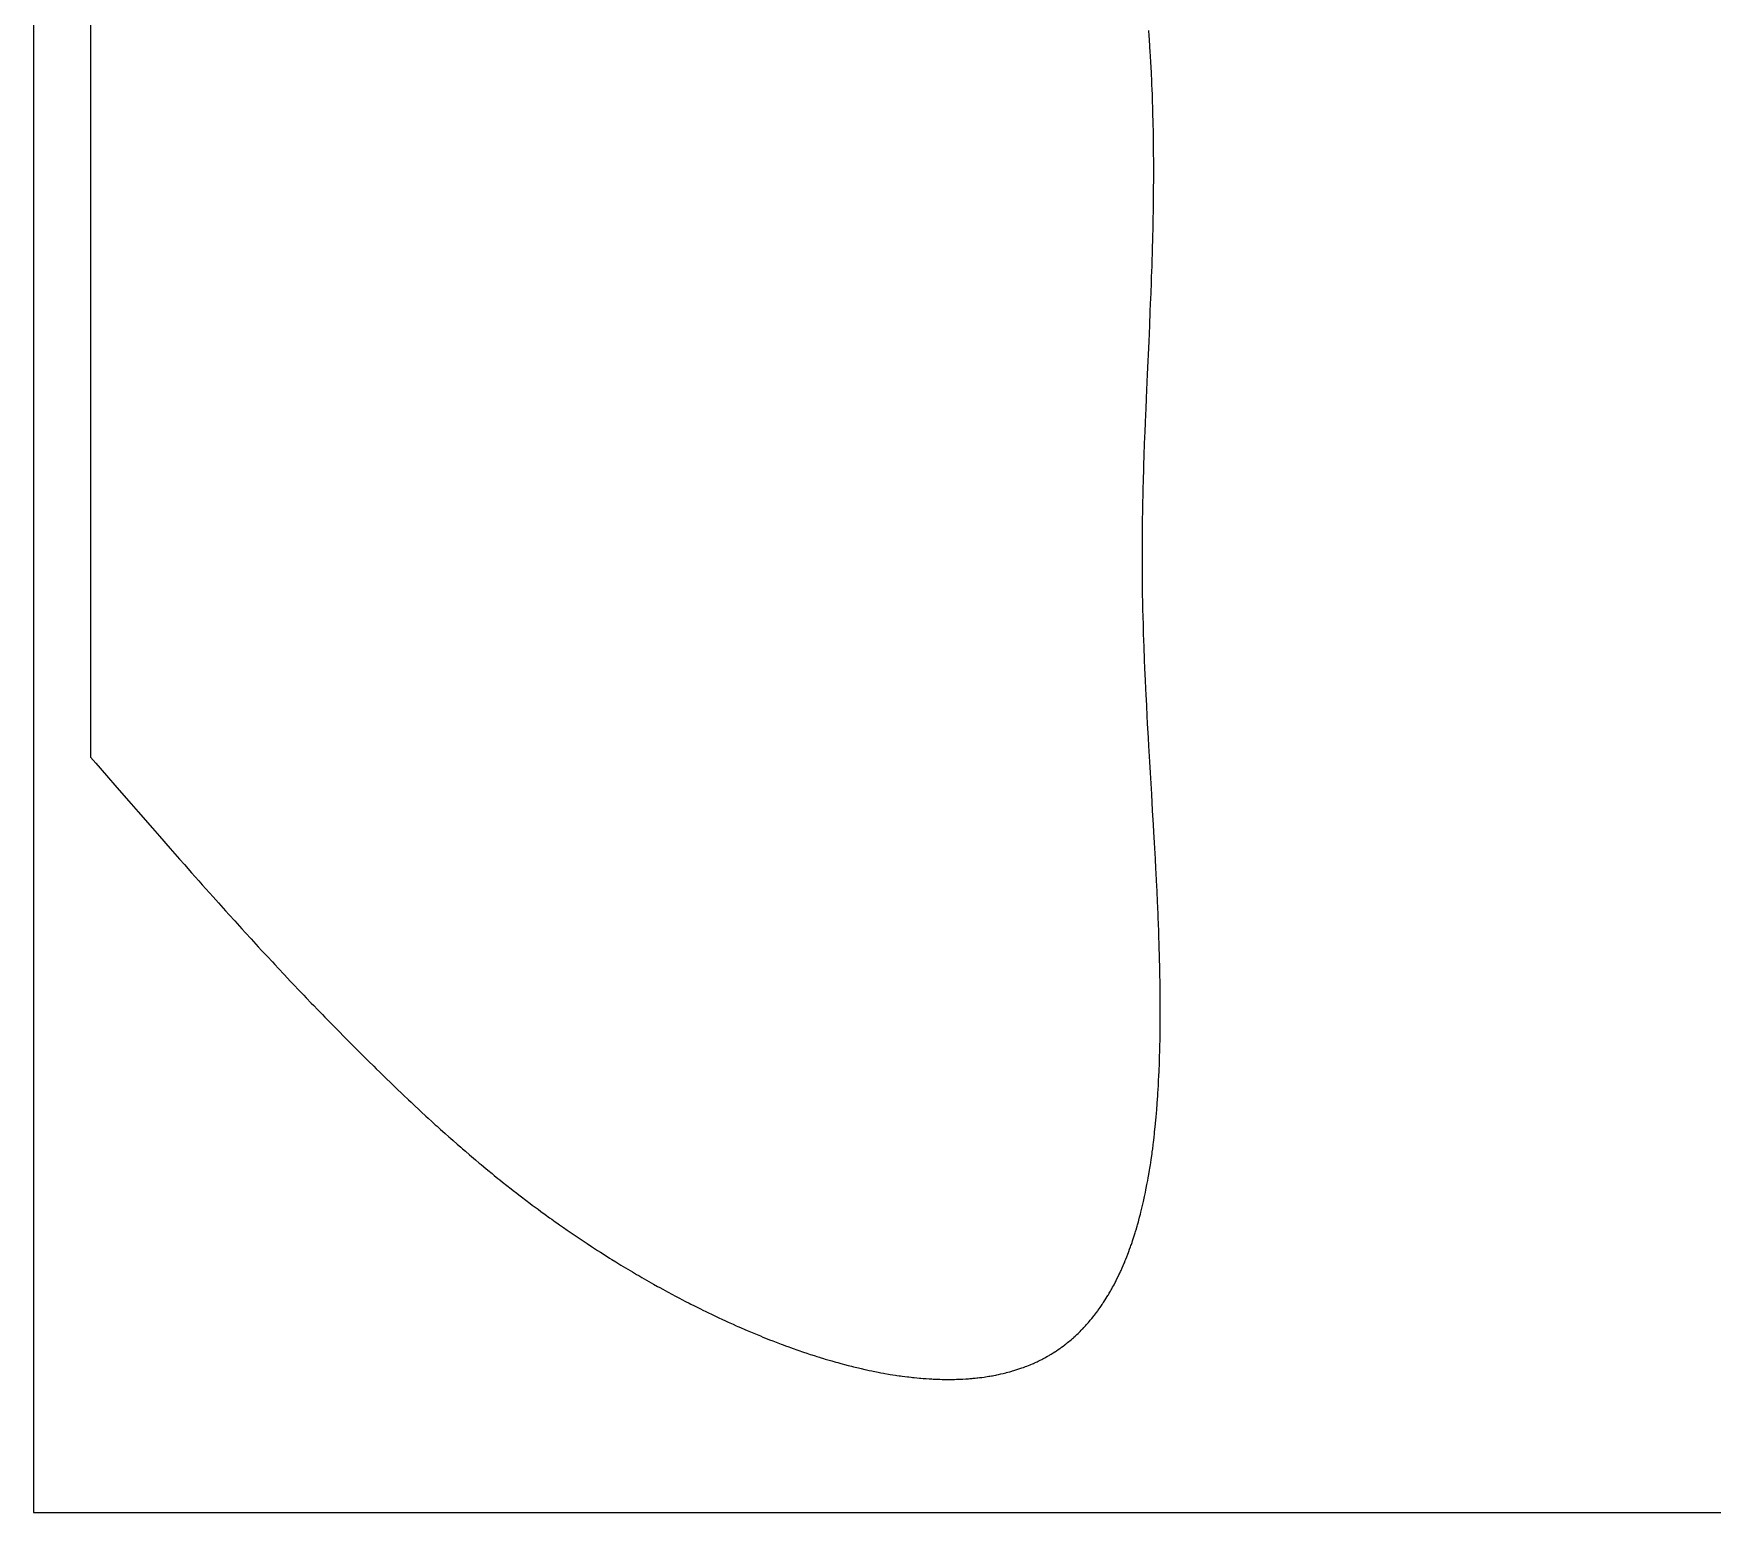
# Model space of a CAD drawing. Header units: metres. Extents: x 392 to 517, y -2 to 248.
# Drawn here: x 392.3 to 444.3, y -2.4 to 43.3 of the extents above; entities that cross this region are included whole.
import ezdxf

# ---------------------------------------------------------------- set-up
doc = ezdxf.new("R2010")
doc.units = ezdxf.units.M
doc.header["$MEASUREMENT"] = 0

msp = doc.modelspace()

# ---------------------------------------------------------------- linework, layer by layer
at = {"flags": 128}
for points in [[(517.347254, -2.443354), (517.347254, 247.556646), (392.347254, 247.556646), (392.347254, -2.443354), (517.347254, -2.443354)], [(394.093685, 90.656443), (394.104619, 20.915486)], [(394.104619, 20.915486), (394.269361, 20.727286), (394.598504, 20.350566), (394.92733, 19.973552), (395.365556, 19.47067), (395.584689, 19.219248), (396.023235, 18.716665), (396.242739, 18.465589), (396.572412, 18.089365), (396.865982, 17.755435), (397.012985, 17.588673), (397.233794, 17.338815), (397.455003, 17.08933), (397.56577, 16.964739), (397.787652, 16.715882), (397.898775, 16.591623), (398.065698, 16.405458), (398.288728, 16.157671), (398.40045, 16.033972), (398.568303, 15.848673), (398.792624, 15.602092), (398.905014, 15.479015), (399.073892, 15.294673), (399.299623, 15.049407), (399.412733, 14.927003), (399.582712, 14.743688), (399.734123, 14.581039), (399.809942, 14.499821), (399.923814, 14.378127), (400.094948, 14.19589), (400.298285, 13.980383), (400.400164, 13.872826), (400.553246, 13.711737), (400.706649, 13.550946), (400.783471, 13.470663), (400.937359, 13.310326), (401.014426, 13.230271), (401.130179, 13.110332), (401.284807, 12.950684), (401.362246, 12.870977), (401.478563, 12.751564), (401.653397, 12.572781), (401.82867, 12.394405), (401.916473, 12.305373), (402.072844, 12.147351), (402.151165, 12.068468), (402.268821, 11.950304), (402.445705, 11.773432), (402.623084, 11.597022), (402.711965, 11.508996), (402.870302, 11.352809), (402.949631, 11.274865), (403.068834, 11.158145), (403.248121, 10.983515), (403.407994, 10.828761), (403.488116, 10.751557), (403.60854, 10.635976), (403.729261, 10.520673), (403.789736, 10.463128), (403.946327, 10.31481), (404.024825, 10.24084), (404.142833, 10.130128), (404.261164, 10.019716), (404.320453, 9.964626), (404.337682, 9.948647), (404.483114, 9.814296), (404.555986, 9.747341), (404.665493, 9.64719), (404.775244, 9.547384), (404.830213, 9.497613), (404.94034, 9.398339), (404.9955, 9.348839), (405.078362, 9.274761), (405.189077, 9.17632), (405.244536, 9.127242), (405.327852, 9.053806), (405.453119, 8.944068), (405.564768, 8.846948), (405.6207, 8.79854), (405.704735, 8.726122), (405.831097, 8.617932), (405.957837, 8.510278), (406.021351, 8.456654), (406.134503, 8.361661), (406.191196, 8.314328), (406.27638, 8.243536), (406.404488, 8.137817), (406.532998, 8.032666), (406.597405, 7.980307), (406.712161, 7.887582), (406.769661, 7.841392), (406.856064, 7.772324), (406.986017, 7.669215), (407.11639, 7.566701), (407.181735, 7.515669), (407.298168, 7.425316), (407.356511, 7.380319), (407.444184, 7.313049), (407.576053, 7.212651), (407.708356, 7.112867), (407.77467, 7.063205), (407.892832, 6.9753), (407.952043, 6.931531), (408.041022, 6.866108), (408.174858, 6.768493), (408.309135, 6.671502), (408.37644, 6.623242), (408.483025, 6.547301), (408.536422, 6.509477), (408.616648, 6.452927), (408.737281, 6.368518), (408.858269, 6.28461), (408.918895, 6.242845), (409.040416, 6.159691), (409.10131, 6.118304), (409.192818, 6.056459), (409.315143, 5.974443), (409.376439, 5.933625), (409.468553, 5.872637), (409.607103, 5.781693), (409.730643, 5.701396), (409.792549, 5.66144), (409.885578, 5.601747), (410.025505, 5.51275), (410.165895, 5.424408), (410.236264, 5.380484), (410.361652, 5.302802), (410.424484, 5.264157), (410.518906, 5.206435), (410.660931, 5.120406), (410.803429, 5.035046), (410.874855, 4.992618), (411.002131, 4.917607), (411.06591, 4.880302), (411.161757, 4.824596), (411.305931, 4.741608), (411.450591, 4.659307), (411.523104, 4.618417), (411.652321, 4.546152), (411.717075, 4.510227), (411.814392, 4.4566), (411.960784, 4.376751), (412.10768, 4.297616), (412.181319, 4.258319), (412.328982, 4.180269), (412.403007, 4.141518), (412.514289, 4.083737), (412.625868, 4.026375), (412.681769, 3.997851), (412.793797, 3.941123), (412.849925, 3.912918), (412.934259, 3.870812), (412.955369, 3.860324), (413.068077, 3.804674), (413.124506, 3.777033), (413.209243, 3.735802), (413.336563, 3.67448), (413.46414, 3.61379), (413.528026, 3.583684), (413.662847, 3.520777), (413.730367, 3.489594), (413.831785, 3.443158), (413.933371, 3.397135), (413.984227, 3.374278), (414.086066, 3.328878), (414.137049, 3.306335), (414.213605, 3.272719), (414.349944, 3.213548), (414.41823, 3.184249), (414.520806, 3.140664), (414.623561, 3.097517), (414.675006, 3.076109), (414.778032, 3.033629), (414.829614, 3.012558), (414.907073, 2.981164), (415.045036, 2.925988), (415.114143, 2.898709), (415.217962, 2.858182), (415.321975, 2.81813), (415.374055, 2.798283), (415.478362, 2.758955), (415.53059, 2.739475), (415.609026, 2.710486), (415.713785, 2.67227), (415.766242, 2.653351), (415.845024, 2.625212), (415.963417, 2.583548), (416.054221, 2.552104), (416.099683, 2.53653), (416.167951, 2.513354), (416.270526, 2.479014), (416.373311, 2.445189), (416.424783, 2.428473), (416.527889, 2.395437), (416.579524, 2.379119), (416.65708, 2.354896), (416.679619, 2.347922), (416.786538, 2.315235), (416.840039, 2.299129), (416.840039, 2.299129), (416.92034, 2.27527), (417.04091, 2.240166), (417.161622, 2.205895), (417.222033, 2.189076), (417.317571, 2.162934), (417.365375, 2.150065), (417.437124, 2.131018), (417.544849, 2.103032), (417.652695, 2.075758), (417.706665, 2.062391), (417.814698, 2.036207), (417.868762, 2.023392), (417.949919, 2.004521), (418.058242, 1.980025), (418.112452, 1.968065), (418.193831, 1.950493), (418.275287, 1.933366), (418.316043, 1.924971), (418.424823, 1.903146), (418.479267, 1.892542), (418.560998, 1.877029), (418.642812, 1.861993), (418.68375, 1.854657), (418.793021, 1.835693), (418.847713, 1.826543), (418.929823, 1.81324), (419.012022, 1.800451), (419.053155, 1.794252), (419.126336, 1.783558), (419.162953, 1.778369), (419.217914, 1.770786), (419.300433, 1.759869), (419.383048, 1.749508), (419.424392, 1.744539), (419.497952, 1.736061), (419.534762, 1.731993), (419.590014, 1.72611), (419.672977, 1.717782), (419.756044, 1.710061), (419.797617, 1.706432), (419.871592, 1.700368), (419.908611, 1.697523), (419.964181, 1.693496), (420.047629, 1.687999), (420.131192, 1.683169), (420.173016, 1.681008), (420.266067, 1.676825), (420.312647, 1.675059), (420.382589, 1.672825), (420.452618, 1.671099), (420.487666, 1.670428), (420.557827, 1.669481), (420.592942, 1.669206), (420.645657, 1.669045), (420.657524, 1.669051), (420.738349, 1.669508), (420.778727, 1.670012), (420.839249, 1.671115), (420.899719, 1.672641), (420.929933, 1.673563), (421.004609, 1.676309), (421.041915, 1.677932), (421.097836, 1.680682), (421.181626, 1.685529), (421.265306, 1.691255), (421.307104, 1.694452), (421.381342, 1.700696), (421.418427, 1.704089), (421.474012, 1.709523), (421.529544, 1.715374), (421.557291, 1.718458), (421.612744, 1.724946), (421.64045, 1.728352), (421.681984, 1.733663), (421.755745, 1.743717), (421.792589, 1.749041), (421.847807, 1.757403), (421.902968, 1.766223), (421.930527, 1.770807), (421.985601, 1.780325), (422.013115, 1.785262), (422.05436, 1.79289), (422.118449, 1.805297), (422.150463, 1.81175), (422.198444, 1.821747), (422.270325, 1.837465), (422.342095, 1.854068), (422.377938, 1.862706), (422.425684, 1.874579), (422.449538, 1.880669), (422.485295, 1.889997), (422.538875, 1.90443), (422.550347, 1.907592), (422.60609, 1.923323), (422.633863, 1.93139), (422.675395, 1.943743), (422.737411, 1.962846), (422.799085, 1.982641), (422.829792, 1.9928), (422.890947, 2.013645), (422.921394, 2.024331), (422.9669, 2.040694), (423.013339, 2.057882), (423.03648, 2.066635), (423.071093, 2.079964), (423.122789, 2.100409), (423.174216, 2.1214), (423.199828, 2.132101), (423.250847, 2.153917), (423.276253, 2.165033), (423.314234, 2.181969), (423.364633, 2.20504), (423.389728, 2.216787), (423.427239, 2.234674), (423.483207, 2.262107), (423.538816, 2.290269), (423.566484, 2.304625), (423.609719, 2.327526), (423.631252, 2.339147), (423.663446, 2.356793), (423.711498, 2.383745), (423.759262, 2.411279), (423.783036, 2.425265), (423.830368, 2.453676), (423.853925, 2.468101), (423.889124, 2.490015), (423.935801, 2.519749), (423.959031, 2.534838), (423.993737, 2.55775), (424.045486, 2.592744), (424.091173, 2.624485), (424.113905, 2.640579), (424.147864, 2.665003), (424.19849, 2.702273), (424.248738, 2.740307), (424.27372, 2.759612), (424.278425, 2.763279), (424.311731, 2.7895), (424.333779, 2.807124), (424.377504, 2.842713), (424.399182, 2.860678), (424.442173, 2.896944), (424.48468, 2.933655), (424.512751, 2.958374), (424.531348, 2.974962), (424.568261, 3.008397), (424.599118, 3.036873), (424.619543, 3.055991), (424.660047, 3.094549), (424.680126, 3.113986), (424.719941, 3.153178), (424.759302, 3.192787), (424.785293, 3.219423), (424.802511, 3.237283), (424.836682, 3.273243), (424.865243, 3.303835), (424.884147, 3.324355), (424.921629, 3.365697), (424.940208, 3.386517), (424.977043, 3.428454), (425.013453, 3.470783), (425.037491, 3.499219), (425.053413, 3.518271), (425.08501, 3.556605), (425.122076, 3.602479), (425.146534, 3.633296), (425.162726, 3.653943), (425.194844, 3.695485), (425.2187, 3.726856), (425.234494, 3.747871), (425.265819, 3.790143), (425.281351, 3.811399), (425.312155, 3.854149), (425.342617, 3.897216), (425.362735, 3.9261), (425.402521, 3.984284), (425.428276, 4.022719), (425.445272, 4.048421), (425.478851, 4.100011), (425.495436, 4.125898), (425.528204, 4.177855), (425.560443, 4.23005), (425.581648, 4.264977), (425.595658, 4.288319), (425.623378, 4.335138), (425.644492, 4.371378), (425.658439, 4.395596), (425.686027, 4.444171), (425.699669, 4.468526), (425.726655, 4.517373), (425.753247, 4.566397), (425.770759, 4.599177), (425.805275, 4.664967), (425.824397, 4.702107), (425.837028, 4.726919), (425.862016, 4.776668), (425.898819, 4.851598), (425.922909, 4.901753), (425.922909, 4.901753), (425.938775, 4.935277), (425.970046, 5.002533), (425.987371, 5.040484), (426.021456, 5.116642), (426.054801, 5.193134), (426.076627, 5.244311), (426.091002, 5.278509), (426.119334, 5.347093), (426.135029, 5.38578), (426.165905, 5.463388), (426.196109, 5.541299), (426.215877, 5.593406), (426.228895, 5.628216), (426.25455, 5.698009), (426.279315, 5.766933), (426.29556, 5.813001), (426.306273, 5.843766), (426.327423, 5.905422), (426.343045, 5.951772), (426.373683, 6.044746), (426.403527, 6.138079), (426.422991, 6.200496), (426.435777, 6.242192), (426.460904, 6.325788), (426.464266, 6.337143), (426.484557, 6.406569), (426.497844, 6.452878), (426.523852, 6.545554), (426.536578, 6.59192), (426.561486, 6.684711), (426.585684, 6.777575), (426.601432, 6.839524), (426.611763, 6.880842), (426.63203, 6.963517), (426.641791, 7.004123), (426.660944, 7.085373), (426.679617, 7.166674), (426.691803, 7.220902), (426.715561, 7.329422), (426.724263, 7.370138), (426.741334, 7.451606), (426.757969, 7.53312), (426.768821, 7.587487), (426.789966, 7.69628), (426.797707, 7.737097), (426.812886, 7.818763), (426.827668, 7.90047), (426.837306, 7.954964), (426.856073, 8.064005), (426.869712, 8.145832), (426.8786, 8.200404), (426.895897, 8.309599), (426.904309, 8.364221), (426.920669, 8.473513), (426.936424, 8.582869), (426.9466, 8.655807), (426.95324, 8.704448), (426.966183, 8.801764), (426.981933, 8.924996), (426.992049, 9.00719), (426.998626, 9.062004), (427.011385, 9.171673), (427.020617, 9.253959), (427.026612, 9.308834), (427.038229, 9.418622), (427.043854, 9.473535), (427.054741, 9.5834), (427.065154, 9.693313), (427.07184, 9.766616), (427.084608, 9.913284), (427.091445, 9.995821), (427.095868, 10.05086), (427.104393, 10.160971), (427.108498, 10.216043), (427.116399, 10.32622), (427.123894, 10.436438), (427.12867, 10.50994), (427.137706, 10.656999), (427.142492, 10.73975), (427.151439, 10.905317), (427.159576, 11.07097), (427.164562, 11.181451), (427.167697, 11.255124), (427.17352, 11.402518), (427.17654, 11.485454), (427.182042, 11.651381), (427.186844, 11.817382), (427.189668, 11.928089), (427.191386, 12.00191), (427.19444, 12.149593), (427.195936, 12.232688), (427.198465, 12.398926), (427.200392, 12.565228), (427.20135, 12.676129), (427.201848, 12.750078), (427.202513, 12.898011), (427.202745, 13.069693), (427.202587, 13.18418), (427.202347, 13.260518), (427.201549, 13.413227), (427.200356, 13.564219), (427.199344, 13.664877), (427.196816, 13.866183), (427.195306, 13.966833), (427.191814, 14.168124), (427.187713, 14.369405), (427.184655, 14.503587), (427.182477, 14.59304), (427.177797, 14.771939), (427.17057, 15.021771), (427.165325, 15.188318), (427.161647, 15.299347), (427.153872, 15.521397), (427.144492, 15.771194), (427.137887, 15.937719), (427.133335, 16.048733), (427.123891, 16.270756), (427.116526, 16.437269), (427.10112, 16.770284), (427.084891, 17.103285), (427.073661, 17.325279), (427.066008, 17.473272), (427.050339, 17.769253), (427.041333, 17.935739), (427.022955, 18.268705), (427.004163, 18.601665), (426.991448, 18.823635), (426.965681, 19.267569), (426.936367, 19.76699), (426.897218, 20.432883), (426.877802, 20.765832), (426.84911, 21.265263), (426.835034, 21.514983), (426.810593, 21.958939), (426.798703, 22.180923), (426.781353, 22.513905), (426.764658, 22.846899), (426.756583, 23.0134), (426.742716, 23.30941), (426.736034, 23.45742), (426.726346, 23.679439), (426.717084, 23.901465), (426.712622, 24.012481), (426.704048, 24.234518), (426.699944, 24.34554), (426.694025, 24.512076), (426.686594, 24.734132), (426.683084, 24.845164), (426.678085, 25.011715), (426.671209, 25.261552), (426.666181, 25.465133), (426.663869, 25.566926), (426.66066, 25.719621), (426.656449, 25.948672), (426.652989, 26.177736), (426.65155, 26.292272), (426.650105, 26.427638), (426.649294, 26.517884), (426.648033, 26.698383), (426.647581, 26.788635), (426.647026, 26.969144), (426.64693, 27.149662), (426.647116, 27.270011), (426.648076, 27.510718), (426.649879, 27.760697), (426.651525, 27.927357), (426.652813, 28.038466), (426.655839, 28.260692), (426.659937, 28.510708), (426.663061, 28.677392), (426.665313, 28.788517), (426.670209, 29.010774), (426.67632, 29.260823), (426.680731, 29.427528), (426.683816, 29.538667), (426.690319, 29.76095), (426.695475, 29.927667), (426.706456, 30.261111), (426.718254, 30.594569), (426.726527, 30.816881), (426.732209, 30.965092), (426.743935, 31.261519), (426.754166, 31.511635), (426.761136, 31.678381), (426.775382, 32.011879), (426.786285, 32.262006), (426.808471, 32.762266), (426.853181, 33.762791), (426.875027, 34.263046), (426.893794, 34.707706), (426.90287, 34.930031), (426.916021, 35.26351), (426.928527, 35.59698), (426.934509, 35.76371), (426.945868, 36.097161), (426.951223, 36.263881), (426.958819, 36.513954), (426.965104, 36.736233), (426.965104, 36.736233), (426.968073, 36.84737), (426.972302, 37.014072), (426.978117, 37.264116), (426.98273, 37.486368), (426.984833, 37.597491), (426.987724, 37.764171), (426.99145, 38.014181), (426.994124, 38.236402), (426.99523, 38.347508), (426.996591, 38.514163), (426.99795, 38.764135), (426.998448, 38.98632), (426.998442, 39.097408), (426.998106, 39.264036), (426.997372, 39.430657), (426.996854, 39.513965), (426.994972, 39.736111), (426.993755, 39.84718), (426.991578, 40.013777), (426.988976, 40.180367), (426.987514, 40.26366), (426.983081, 40.485765), (426.980573, 40.596813), (426.976441, 40.763378), (426.971863, 40.929936), (426.969405, 41.013213), (426.964151, 41.17976), (426.961353, 41.263031), (426.956941, 41.387933), (426.949441, 41.585302), (426.945448, 41.683982), (426.939151, 41.831998), (426.929016, 42.05401), (426.918047, 42.276008), (426.912249, 42.387002), (426.900022, 42.60898), (426.893591, 42.719964), (426.883548, 42.886433), (426.869413, 43.10838), (426.862026, 43.219348), (426.850547, 43.385793)]]:
    msp.add_lwpolyline(points, dxfattribs=at)

doc.saveas('drawing.dxf')
